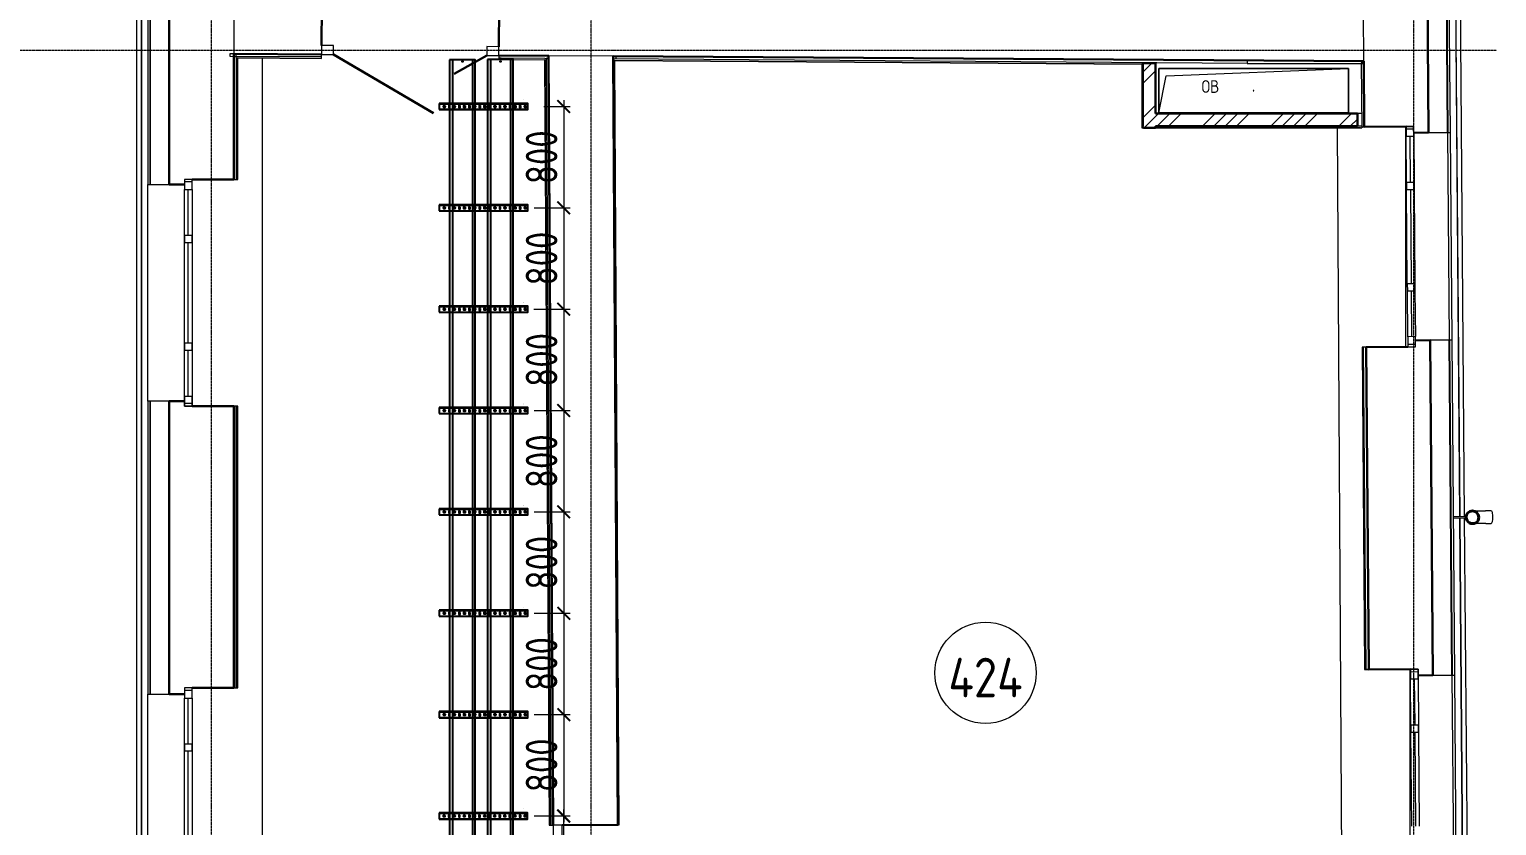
# Model space of a CAD drawing. Header units: millimetres. Extents: x -42533 to 645315, y 3457 to 82611.
# Drawn here: x 461013 to 472606, y 57067 to 63354 of the extents above; entities that cross this region are included whole.
import ezdxf
from ezdxf.enums import TextEntityAlignment as Align

# ---------------------------------------------------------------- set-up
doc = ezdxf.new("R2018")
doc.units = ezdxf.units.MM
doc.linetypes.add('ADSK_Линия сетки', pattern=[25, 20, -2.5, 0, -2.5])
for name, color, linetype in [('00_00_потолок_Панели из стали', 7, 'Continuous'), ('ЭОМ_Лотки авар.', 1, 'Continuous'), ('ЭОМ_Лотки рабочие', 5, 'Continuous')]:
    doc.layers.add(name, color=color, linetype=linetype)
for name, color, linetype, lineweight in [('_ Окна', 7, 'Continuous', 9), ('Аннотация', 7, 'Continuous', 18), ('Двери', 7, 'Continuous', 9), ('Обобщенные модели', 7, 'Continuous', 18), ('Окна', 7, 'Continuous', 9), ('Оси', 253, 'Continuous', 9), ('Перекрытие', 7, 'Continuous', 18), ('Стены наружные', 7, 'Continuous', 18), ('Стены несущие', 7, 'Continuous', 30), ('Стены отделка', 7, 'Continuous', 30), ('Стены штриховка', 7, 'Continuous', 9), ('ШТРИХОВКА', 252, 'Continuous', 15)]:
    doc.layers.add(name, color=color, linetype=linetype, lineweight=lineweight)
doc.layers.add('Линии', color=7, linetype='Continuous', lineweight=9, true_color=0x00a600)
doc.styles.add('GOST Common', font='GOST_Common.ttf', dxfattribs={"width": 0.9, "height": 350})
doc.styles.add('GOST Common_4', font='GOST_Common.ttf', dxfattribs={"width": 0.9, "height": 200})
doc.styles.get("Standard").update_dxf_attribs({"font": 'arial.ttf'})
doc.styles.add('М2', font='isocpeur.ttf', dxfattribs={"width": 0.8})
doc.dimstyles.new('М2-100', dxfattribs={"dimtxt": 250, "dimasz": 100, "dimexe": 50, "dimexo": 50, "dimgap": 50, "dimtad": 1, "dimdec": 0, "dimzin": 1, "dimtxsty": 'М2', "dimblk": 'ARCHTICK', "dimcen": 2.5, "dimdle": 50, "dimclre": 256, "dimclrt": 256, "dimadec": 0, "dimazin": 0, "dimtfac": 1, "dimtdec": 0, "dimtix": 1, "dimtmove": 1, "dimatfit": 3, "dimldrblk": 'NONE', "dimfxl": 1, "dimtolj": 1, "dimlwd": 9, "dimlwe": 9, "dimarcsym": 1})
pattern_1 = [(45, (591.94, 243.9), (-269.4077, 269.4077), []), (45, (681.74, 243.9), (-269.4077, 269.4077), []), (45, (771.54, 243.9), (-269.4077, 269.4077), []), (45, (861.35, 243.9), (-269.4077, 269.4077), [])]

# ---------------------------------------------------------------- blocks, each defined once
blk = doc.blocks.new('План 4 этажа')
at = {"layer": 'Стены штриховка', "lineweight": 9}
h = blk.add_hatch(dxfattribs=at)
h.set_pattern_fill('ANSI34', color=8, scale=20)
h.set_pattern_definition(pattern_1)
h.paths.add_polyline_path([(53721.235, 36261.696), (53815.235, 36261.696), (53815.235, 36770.482), (53715.235, 36770.482), (53715.235, 36273.696), (53721.235, 36273.696), (53721.235, 36263.696)])
h = blk.add_hatch(dxfattribs=at)
h.set_pattern_fill('ANSI34', color=8, scale=20)
h.set_pattern_definition(pattern_1)
h.paths.add_polyline_path([(55257.25, 36273.696), (55411.082, 36273.696), (55411.082, 36373.696), (53815.235, 36373.696), (53815.235, 36273.696), (55252.627, 36273.696)])
at = {"layer": '_ Окна', "color": 8, "lineweight": 18}
for p, q in [((55796.034, 36271.186), (55856.032, 36271.672)), ((55796.681, 36191.189), (55796.034, 36271.186)), ((55856.679, 36191.674), (55796.681, 36191.189)), ((55856.032, 36271.672), (55856.679, 36191.674)), ((46203.793, 35852.855), (46143.793, 35852.855)), ((46143.793, 35852.855), (46143.793, 35772.855)), ((46203.793, 35772.855), (46203.793, 35852.855)), ((55799.592, 35831.201), (55859.59, 35831.686)), ((55800.077, 35771.203), (55799.592, 35831.201)), ((55859.59, 35831.686), (55860.075, 35771.688)), ((46143.793, 35772.855), (46203.793, 35772.855)), ((55860.075, 35771.688), (55800.077, 35771.203)), ((46143.793, 35412.855), (46203.793, 35412.855)), ((46143.793, 35352.855), (46143.793, 35412.855)), ((46203.793, 35412.855), (46203.793, 35352.855)), ((46203.793, 35352.855), (46143.793, 35352.855)), ((55806.062, 35031.227), (55866.06, 35031.712)), ((55806.547, 34971.229), (55806.062, 35031.227)), ((55866.06, 35031.712), (55866.545, 34971.714)), ((55866.545, 34971.714), (55806.547, 34971.229)), ((46143.793, 34562.855), (46203.793, 34562.855)), ((46143.793, 34502.855), (46143.793, 34562.855)), ((46203.793, 34562.855), (46203.793, 34502.855)), ((55869.457, 34611.726), (55809.459, 34611.241)), ((55809.459, 34611.241), (55810.106, 34531.243)), ((55870.104, 34531.729), (55869.457, 34611.726)), ((46203.793, 34502.855), (46143.793, 34502.855)), ((55810.106, 34531.243), (55870.104, 34531.729)), ((46143.793, 34142.855), (46203.793, 34142.855)), ((46143.793, 34062.855), (46143.793, 34142.855)), ((46203.793, 34142.855), (46203.793, 34062.855)), ((46203.793, 34062.855), (46143.793, 34062.855)), ((55830.688, 31986.32), (55890.687, 31986.806)), ((55831.335, 31906.323), (55830.688, 31986.32)), ((55891.334, 31906.808), (55831.335, 31906.323)), ((55890.687, 31986.806), (55891.334, 31906.808)), ((46203.793, 31837.855), (46143.793, 31837.855)), ((46143.793, 31837.855), (46143.793, 31757.855)), ((46203.793, 31757.855), (46203.793, 31837.855)), ((46143.793, 31757.855), (46203.793, 31757.855)), ((55834.247, 31546.335), (55894.245, 31546.82)), ((55834.732, 31486.337), (55834.247, 31546.335)), ((55894.245, 31546.82), (55894.73, 31486.822)), ((55894.73, 31486.822), (55834.732, 31486.337)), ((46143.793, 31397.855), (46203.793, 31397.855)), ((46143.793, 31337.855), (46143.793, 31397.855)), ((46203.793, 31337.855), (46143.793, 31337.855)), ((46203.793, 31397.855), (46203.793, 31337.855))]:
    blk.add_line(p, q, dxfattribs=at)
at = {"layer": '_ Окна', "color": 8}
for p, q in [((55796.195, 36251.187), (55856.193, 36251.672)), ((55826.68, 36191.432), (55829.591, 35831.443)), ((46203.793, 35832.855), (46143.793, 35832.855)), ((46173.793, 35412.855), (46173.793, 35772.855)), ((55830.076, 35771.445), (55836.061, 35031.47)), ((46173.793, 34562.855), (46173.793, 35352.855)), ((55836.546, 34971.472), (55839.458, 34611.483)), ((55809.944, 34551.243), (55869.942, 34551.728)), ((46173.793, 34142.855), (46173.793, 34502.855)), ((46203.793, 34082.855), (46143.793, 34082.855)), ((55830.85, 31966.321), (55890.848, 31966.806)), ((55861.335, 31906.566), (55864.246, 31546.577)), ((46203.793, 31817.855), (46143.793, 31817.855)), ((46173.793, 31397.855), (46173.793, 31757.855)), ((55864.731, 31486.579), (55870.716, 30746.604)), ((46173.793, 30547.855), (46173.793, 31337.855))]:
    blk.add_line(p, q, dxfattribs=at)
at = {"layer": 'Двери', "color": 8}
for p, q in [((47227.558, 36910.224), (47227.093, 36840.225)), ((47322.556, 36909.593), (47227.558, 36910.224)), ((47322.091, 36839.595), (47322.556, 36909.593)), ((48532.529, 36901.562), (48532.064, 36831.564)), ((48627.527, 36900.932), (48532.529, 36901.562)), ((48627.062, 36830.933), (48627.527, 36900.932)), ((47227.093, 36840.225), (47322.091, 36839.595)), ((48532.064, 36831.564), (48627.062, 36830.933)), ((49127.862, 30755.519), (49057.863, 30755.1)), ((49057.863, 30755.1), (49058.431, 30660.102)), ((49128.43, 30660.52), (49127.862, 30755.519))]:
    blk.add_line(p, q, dxfattribs=at)
at = {"layer": 'Двери', "color": 8, "lineweight": 30}
for p, q in [((47322.091, 36839.595), (48111.45, 36376.845)), ((48532.064, 36831.564), (48275.614, 36685.763))]:
    blk.add_line(p, q, dxfattribs=at)
at = {"layer": 'Линии', "color": 8}
blk.add_circle((52473.272, 31957.037), 400, dxfattribs=at)
at = {"layer": 'Обобщенные модели', "color": 8}
for p, q in [((53841.505, 36378.902), (53841.505, 36728.902)), ((53841.505, 36728.902), (55341.505, 36728.902)), ((55341.505, 36728.902), (53841.505, 36728.902)), ((53841.505, 36728.902), (53841.505, 36378.902)), ((53841.505, 36378.902), (53899.838, 36670.568)), ((53899.838, 36670.568), (55341.505, 36728.902)), ((55341.505, 36728.902), (55341.505, 36378.902)), ((55341.505, 36378.902), (55341.505, 36728.902)), ((55341.505, 36378.902), (53841.505, 36378.902)), ((53841.505, 36378.902), (55341.505, 36378.902)), ((56150.973, 33188.956), (56148.398, 33188.935)), ((56148.479, 33178.936), (56151.054, 33178.956)), ((56270.11, 33189.92), (56170.972, 33189.118)), ((56171.053, 33179.118), (56270.191, 33179.92)), ((56466.75, 33236.512), (56424.247, 33236.168)), ((56425.056, 33136.171), (56467.559, 33136.515))]:
    blk.add_line(p, q, dxfattribs=at)
at = {"layer": 'Обобщенные модели', "color": 8, "flags": 128}
for points in [[(56333.62, 33235.435), (56334.89, 33235.445), (56337.553, 33235.467), (56340.43, 33235.49), (56343.514, 33235.515), (56346.802, 33235.541), (56350.288, 33235.57), (56353.966, 33235.599), (56357.831, 33235.631), (56361.876, 33235.663), (56366.096, 33235.697), (56370.482, 33235.733), (56375.029, 33235.77), (56379.728, 33235.808), (56384.573, 33235.847), (56389.556, 33235.887), (56394.668, 33235.929), (56399.901, 33235.971), (56405.248, 33236.014), (56410.699, 33236.058), (56416.246, 33236.103), (56421.88, 33236.149), (56424.247, 33236.168)], [(56425.056, 33136.171), (56419.388, 33136.125), (56413.804, 33136.08), (56408.312, 33136.036), (56402.921, 33135.992), (56397.639, 33135.949), (56392.475, 33135.908), (56387.438, 33135.867), (56382.535, 33135.827), (56377.774, 33135.789), (56373.163, 33135.751), (56368.709, 33135.715), (56364.419, 33135.681), (56360.301, 33135.647), (56356.36, 33135.615), (56352.603, 33135.585), (56349.037, 33135.556), (56345.666, 33135.529), (56342.496, 33135.503), (56339.533, 33135.479), (56336.78, 33135.457), (56334.428, 33135.438)]]:
    blk.add_lwpolyline(points, dxfattribs=at)
at = {"layer": 'Обобщенные модели', "color": 8}
for centre, radius, start, end in [((54591.505, 36553.902), 2.5, 0, 180), ((54591.505, 36553.902), 2.5, 180, 0), ((54591.505, 36553.902), 2.5, 60, 165), ((54591.505, 36553.902), 2.5, 195, 270), ((54591.505, 36553.902), 2.5, 300, 0), ((56321.008, 33185.331), 52, 0.4633819, 180.4633819), ((56321.008, 33185.331), 52, 180.4633819, 0.4633819)]:
    blk.add_arc(centre, radius, start, end, dxfattribs=at)
at = {"layer": 'Обобщенные модели', "color": 8, "lineweight": 40}
for start, end in [(0.4633819, 180.4633819), (180.4633819, 0.4633819)]:
    blk.add_arc((56321.008, 33185.331), 50, start, end, dxfattribs=at)
at = {"layer": 'Обобщенные модели', "color": 8}
for start_param, end_param in [(4.71238898, 6.283185307), (3.141592654, 4.71238898)]:
    blk.add_ellipse((56467.154, 33186.513), major_axis=(-0.404, 49.998), ratio=0.309016994, start_param=start_param, end_param=end_param, dxfattribs=at)
at = {"layer": 'Окна', "color": 8}
for p, q in [((55856.032, 36271.672), (55796.034, 36271.186)), ((55796.034, 36271.186), (55796.681, 36191.189)), ((55799.592, 35831.201), (55796.681, 36191.189)), ((55856.679, 36191.674), (55856.032, 36271.672)), ((55856.679, 36191.674), (55859.59, 35831.686)), ((46143.793, 35852.855), (46143.793, 35772.855)), ((46203.793, 35852.855), (46143.793, 35852.855)), ((46203.793, 35772.855), (46203.793, 35852.855)), ((55799.592, 35831.201), (55800.077, 35771.203)), ((55860.075, 35771.688), (55859.59, 35831.686)), ((46143.793, 35412.855), (46143.793, 35772.855)), ((46203.793, 35772.855), (46203.793, 35412.855)), ((55806.062, 35031.227), (55800.077, 35771.203)), ((55860.075, 35771.688), (55866.06, 35031.712)), ((46143.793, 35412.855), (46143.793, 35352.855)), ((46203.793, 35352.855), (46203.793, 35412.855)), ((46143.793, 34562.855), (46143.793, 35352.855)), ((46203.793, 35352.855), (46203.793, 34562.855)), ((55806.062, 35031.227), (55806.547, 34971.229)), ((55866.545, 34971.714), (55866.06, 35031.712)), ((55809.459, 34611.241), (55806.547, 34971.229)), ((55866.545, 34971.714), (55869.457, 34611.726)), ((46143.793, 34562.855), (46143.793, 34502.855)), ((46203.793, 34502.855), (46203.793, 34562.855)), ((55809.459, 34611.241), (55810.106, 34531.243)), ((55870.104, 34531.729), (55869.457, 34611.726)), ((46143.793, 34142.855), (46143.793, 34502.855)), ((46203.793, 34502.855), (46203.793, 34142.855)), ((55810.106, 34531.243), (55870.104, 34531.729)), ((46143.793, 34142.855), (46143.793, 34062.855)), ((46203.793, 34062.855), (46203.793, 34142.855)), ((46143.793, 34062.855), (46203.793, 34062.855)), ((55890.687, 31986.806), (55830.688, 31986.32)), ((55830.688, 31986.32), (55831.335, 31906.323)), ((55834.247, 31546.335), (55831.335, 31906.323)), ((55891.334, 31906.808), (55890.687, 31986.806)), ((55891.334, 31906.808), (55894.245, 31546.82)), ((46143.793, 31837.855), (46143.793, 31757.855)), ((46203.793, 31837.855), (46143.793, 31837.855)), ((46203.793, 31757.855), (46203.793, 31837.855)), ((46143.793, 31397.855), (46143.793, 31757.855)), ((46203.793, 31757.855), (46203.793, 31397.855)), ((55834.247, 31546.335), (55834.732, 31486.337)), ((55894.73, 31486.822), (55894.245, 31546.82)), ((55840.717, 30746.361), (55834.732, 31486.337)), ((55894.73, 31486.822), (55900.715, 30746.846)), ((46143.793, 31397.855), (46143.793, 31337.855)), ((46143.793, 30547.855), (46143.793, 31337.855)), ((46203.793, 31337.855), (46203.793, 31397.855)), ((46203.793, 31337.855), (46203.793, 30547.855))]:
    blk.add_line(p, q, dxfattribs=at)
at = {"layer": 'Оси', "color": 8, "linetype": 'ADSK_Линия сетки'}
for p, q in [((49356.505, -3353.101), (49356.505, 43685.833)), ((55856.505, -3353.101), (55856.505, 43685.833)), ((46356.505, -3353.101), (46356.505, 43019.489)), ((-10052.178, 36874.489), (56511.792, 36874.489))]:
    blk.add_line(p, q, dxfattribs=at)
at = {"layer": 'Перекрытие', "color": 8}
for p, q in [((46759.715, 20871.474), (46759.715, 36811.327)), ((53721.235, 36794.86), (53721.235, 36797.121)), ((55445.193, 36373.696), (55411.082, 36373.696)), ((55252.694, 36261.696), (55294.03, 28831.725)), ((55794.968, 34531.121), (55794.968, 36271.178)), ((55479.497, 34527.569), (55479.497, 34528.937)), ((55479.497, 34528.937), (55524.889, 34528.937)), ((55829.631, 31982.49), (55479.497, 31982.49)), ((55829.631, 30246.255), (55829.631, 31982.49))]:
    blk.add_line(p, q, dxfattribs=at)
at = {"layer": 'Стены наружные', "color": 8}
for p, q in [((56133.84, 43962.707), (56220.973, 33189.173)), ((56221.333, 33189.178), (56134.381, 43962.707)), ((56169.1, 43997.707), (56256.331, 33189.586)), ((45768.791, 28253.34), (45768.791, 39088.902)), ((45803.791, 39088.902), (45803.791, 28253.215)), ((45803.793, 28253.215), (45803.793, 39088.902)), ((56123.853, 36223.836), (56137.116, 34583.89)), ((56139.691, 34583.91), (56126.427, 36223.857)), ((56159.69, 34584.072), (56146.426, 36224.019)), ((45853.793, 34102.855), (45853.793, 35812.855)), ((56221.048, 33179.871), (56350.299, 17198.677)), ((56350.391, 17198.678), (56221.408, 33179.873)), ((56256.408, 33180.031), (56385.389, 17199.086)), ((56158.507, 31938.97), (56171.771, 30299.024)), ((56174.345, 30299.044), (56161.082, 31938.991)), ((56194.344, 30299.206), (56181.081, 31939.153)), ((45853.793, 30097.855), (45853.793, 31787.855))]:
    blk.add_line(p, q, dxfattribs=at)
at = {"layer": 'Стены несущие', "color": 8}
for p, q in [((46023.793, 35812.855), (46023.793, 43742.707)), ((55917.162, 43232.707), (55973.858, 36222.623)), ((47227.558, 36910.224), (47229.615, 37220.217)), ((48629.584, 37210.925), (48627.527, 36900.932)), ((46533.793, 36845.159), (46533.793, 35852.855)), ((46533.793, 36844.827), (47227.093, 36840.225)), ((47227.093, 36840.225), (47227.093, 36840.225)), ((49021.825, 36828.313), (48627.062, 36830.933)), ((49021.571, 36828.315), (49057.863, 30755.1)), ((49057.863, 30755.1), (49021.69, 36808.313)), ((49531.6, 36824.929), (55461.863, 36785.567)), ((49531.6, 36824.929), (49567.854, 30758.148)), ((53715.235, 36770.482), (53715.235, 36273.696)), ((53815.235, 36770.482), (53715.235, 36770.482)), ((53815.235, 36373.696), (53815.235, 36770.482)), ((55461.863, 36785.567), (55466.045, 36268.518)), ((55411.082, 36373.696), (53815.235, 36373.696)), ((55411.082, 36273.696), (55411.082, 36373.696)), ((53715.235, 36273.696), (53721.235, 36273.696)), ((53721.235, 36261.696), (53815.235, 36261.696)), ((53815.235, 36273.696), (55411.082, 36273.696)), ((53815.235, 36261.696), (53815.235, 36273.696)), ((55466.045, 36268.518), (55796.034, 36271.186)), ((55856.436, 36221.673), (55973.858, 36222.623)), ((46203.793, 35852.855), (46533.793, 35852.855)), ((46023.793, 35812.855), (46143.793, 35812.855)), ((55989.696, 34582.697), (55869.7, 34581.727)), ((55987.129, 34581.677), (55989.704, 34581.697)), ((55987.129, 34581.677), (56008.512, 31937.757)), ((55989.704, 34581.697), (55989.696, 34582.697)), ((55810.106, 34531.243), (55480.117, 34528.574)), ((55480.117, 34528.574), (55500.699, 31983.652)), ((55870.112, 34530.729), (55870.104, 34531.729)), ((46143.793, 34102.855), (46023.793, 34102.855)), ((46023.793, 34102.855), (46023.793, 31787.855)), ((46533.793, 34062.855), (46203.793, 34062.855)), ((46533.793, 31837.855), (46533.793, 34062.855)), ((55500.699, 31983.652), (55830.688, 31986.32)), ((55891.091, 31936.807), (56008.512, 31937.757)), ((46023.793, 31787.855), (46143.793, 31787.855)), ((46203.793, 31837.855), (46533.793, 31837.855)), ((49127.862, 30755.519), (49567.854, 30758.148))]:
    blk.add_line(p, q, dxfattribs=at)
at = {"layer": 'Стены отделка', "color": 8, "lineweight": 9}
for p, q in [((56123.853, 36223.836), (56061.829, 43892.707)), ((56064.404, 43892.707), (56126.427, 36223.857)), ((56146.427, 36224.019), (56084.243, 43912.707)), ((45853.793, 39088.902), (45853.793, 35812.855)), ((46503.793, 36845.026), (46503.66, 36825.027)), ((46503.66, 36825.027), (46553.793, 36824.694)), ((46533.793, 36844.827), (46503.793, 36845.026)), ((46553.793, 36845.159), (46533.793, 36845.159)), ((46553.793, 36814.694), (46553.793, 36845.159)), ((46565.793, 36812.614), (47226.881, 36808.226)), ((46565.793, 35852.855), (46565.793, 36812.614)), ((47226.881, 36808.226), (47226.96, 36820.226)), ((47226.96, 36820.226), (47227.093, 36840.225)), ((48626.93, 36810.934), (48626.85, 36798.934)), ((48626.85, 36798.934), (48989.76, 36796.525)), ((48627.062, 36830.933), (48626.93, 36810.934)), ((48646.929, 36810.801), (48626.93, 36810.934)), ((48627.062, 36830.933), (48627.062, 36830.933)), ((48989.76, 36796.525), (49025.864, 30754.909)), ((48991.688, 36808.512), (49021.692, 36808.313)), ((49001.691, 36808.194), (49001.689, 36808.446)), ((49021.69, 36808.313), (49001.691, 36808.194)), ((49021.692, 36808.313), (49021.825, 36828.313)), ((49551.6, 36824.92), (49531.601, 36824.8)), ((54544.005, 36768.902), (49531.718, 36805.192)), ((49579.854, 30758.22), (49543.79, 36793.104)), ((49543.79, 36793.104), (53709.235, 36762.946)), ((49551.853, 36825.047), (49551.708, 36805.047)), ((54544.15, 36788.902), (49551.853, 36825.047)), ((53709.235, 36762.946), (53709.235, 36263.696)), ((53721.235, 36273.696), (53721.235, 36774.859)), ((55461.65, 36788.902), (54541.65, 36788.902)), ((54541.65, 36788.902), (54541.65, 36768.902)), ((54541.65, 36768.902), (55461.65, 36768.902)), ((54544.005, 36768.902), (54544.15, 36788.902)), ((55461.968, 36772.567), (55441.969, 36772.405)), ((55441.969, 36772.405), (55446.099, 36261.696)), ((55461.65, 36768.902), (55461.65, 36788.902)), ((53711.235, 36261.696), (53721.235, 36261.696)), ((53815.235, 36261.696), (55446.099, 36261.696)), ((55446.002, 36273.696), (55411.082, 36273.696)), ((55446.053, 36267.356), (55466.053, 36267.518)), ((55466.053, 36267.518), (55466.045, 36268.518)), ((55973.858, 36222.623), (56123.853, 36223.836)), ((56126.427, 36223.857), (56146.427, 36224.019)), ((46533.793, 35852.855), (46565.793, 35852.855)), ((45853.793, 35812.855), (45873.793, 35812.855)), ((45873.793, 35812.855), (46023.793, 35812.855)), ((55987.121, 34582.677), (55987.129, 34581.677)), ((56137.116, 34583.89), (55989.696, 34582.697)), ((56158.507, 31938.97), (56137.116, 34583.89)), ((56159.69, 34584.072), (56139.691, 34583.91)), ((56139.691, 34583.91), (56161.082, 31938.991)), ((56181.081, 31939.153), (56159.69, 34584.072)), ((55480.117, 34528.574), (55448.118, 34528.316)), ((55448.118, 34528.316), (55468.7, 31983.393)), ((55480.708, 31982.49), (55460.117, 34528.413)), ((45873.793, 34102.855), (45853.793, 34102.855)), ((45853.793, 34102.855), (45853.793, 31787.855)), ((46023.793, 34102.855), (45873.793, 34102.855)), ((46565.793, 34062.855), (46533.793, 34062.855)), ((46565.793, 31837.855), (46565.793, 34062.855)), ((55468.7, 31983.393), (55480.7, 31983.49)), ((55480.708, 31982.49), (55500.707, 31982.652)), ((55500.707, 31982.652), (55500.699, 31983.652)), ((56008.512, 31937.757), (56158.507, 31938.97)), ((56161.082, 31938.991), (56181.081, 31939.153)), ((45853.793, 31787.855), (45873.793, 31787.855)), ((45873.793, 31787.855), (46023.793, 31787.855)), ((46533.793, 31837.855), (46565.793, 31837.855)), ((49025.864, 30754.909), (49057.863, 30755.1)), ((49567.854, 30758.148), (49579.854, 30758.22))]:
    blk.add_line(p, q, dxfattribs=at)
at = {"layer": 'Стены штриховка', "color": 8}
for p, q in [((45873.793, 35812.855), (45873.793, 39088.902)), ((45873.793, 39088.902), (45873.793, 35812.855)), ((46533.793, 37224.835), (46533.793, 36845.159)), ((55461.863, 36785.567), (55458.789, 37165.596)), ((47226.96, 36820.226), (46553.793, 36824.694)), ((46553.793, 36814.694), (46553.793, 35852.855)), ((46563.793, 36814.627), (47226.894, 36810.226)), ((46563.793, 35852.855), (46563.793, 36814.627)), ((47226.96, 36820.226), (47226.96, 36820.226)), ((48626.863, 36800.934), (48991.748, 36798.512)), ((48991.688, 36808.512), (48646.929, 36810.801)), ((48991.748, 36798.512), (49027.864, 30754.921)), ((49001.691, 36808.194), (49037.864, 30754.981)), ((49531.6, 36824.929), (49021.825, 36828.313)), ((49577.854, 30758.208), (49541.778, 36795.119)), ((49541.778, 36795.119), (53711.235, 36764.931)), ((53711.235, 36764.931), (53711.235, 36261.696)), ((53709.235, 36263.696), (53709.235, 36261.696)), ((53721.235, 36263.696), (53709.235, 36263.696)), ((53709.235, 36261.696), (53711.235, 36261.696)), ((53815.235, 36263.696), (55436.083, 36263.696)), ((55436.083, 36263.696), (55436.099, 36261.696)), ((55450.118, 34528.332), (55470.7, 31983.409)), ((45873.793, 31787.855), (45873.793, 34102.855)), ((45873.793, 34102.855), (45873.793, 31787.855)), ((46553.793, 31837.855), (46553.793, 34062.855)), ((46563.793, 31837.855), (46563.793, 34062.855))]:
    blk.add_line(p, q, dxfattribs=at)
at = {"layer": 'Аннотация', "color": 8, "lineweight": 9, "line_spacing_factor": 1.022766}
for s, insert, char_height, width, attachment_point, style in [('\\pxt3.6,7.2,10.8,14.4,18,21.6,25.2,28.8,32.4,36,39.6,43.2,46.8,50.4,54,57.6,61.2,64.8,68.4,72,75.6,79.2,82.8,86.4,90,93.6,97.2,100.8,104.4,108,111.6,115.2;{ОВ}', (54180.3, 36636.661), 100, 156.348, 1, 'GOST Common_4'), ('424', (52473.272, 31920.089), 312.5, 520.21112, 5, 'GOST Common')]:
    blk.add_mtext(s, dxfattribs=dict(at, insert=insert, char_height=char_height, width=width, attachment_point=attachment_point, style=style))
blk = doc.blocks.new('*U1518')
at = {"color": 0, "linetype": 'Continuous', "lineweight": 25}
for p, q in [((-79, -25024), (-79, 0)), ((79, -25024), (79, 0))]:
    blk.add_line(p, q, dxfattribs=at)
blk.add_lwpolyline([(101, -25024), (101, 0), (-101, 0), (-101, -25024)], close=True, dxfattribs=at)
at = {"color": 0, "linetype": 'ByBlock', "lineweight": -2}
blk.add_circle((0, -25010), 3.5, dxfattribs=at)
at = {"color": 0, "flags": 9}
for tag, p in [('АРТИКУЛ', (-60, -12)), ('НАИМЕНОВАНИЕ', (-59, -7)), ('ПРИМЕЧАНИЕ', (-59, -17))]:
    blk.add_attdef(tag, text='', height=2.5, dxfattribs=at).set_placement(p, align=Align.TOP_LEFT)
at = {"color": 0, "lineweight": 30, "flags": 104}
for tag, p in [('ВЫСОТА', (-60, -21)), ('ДЛИНА', (-60, -36)), ('ШИРИНА', (-59, -25)), ('ТОЛЩИНА', (-59, -31))]:
    blk.add_attdef(tag, text='', height=2.5, dxfattribs=at).set_placement(p, align=Align.TOP_LEFT)
blk = doc.blocks.new('*U1511')
at = {"color": 0, "linetype": 'Continuous', "lineweight": 25}
for p, q in [((-79, -24729), (-79, 0)), ((79, -24729), (79, 0))]:
    blk.add_line(p, q, dxfattribs=at)
blk.add_lwpolyline([(101, -24729), (101, 0), (-101, 0), (-101, -24729)], close=True, dxfattribs=at)
at = {"color": 0, "linetype": 'ByBlock', "lineweight": -2}
blk.add_circle((0, -24716), 3.5, dxfattribs=at)
at = {"color": 0, "flags": 9}
for tag, p in [('АРТИКУЛ', (-60, -12)), ('НАИМЕНОВАНИЕ', (-59, -7)), ('ПРИМЕЧАНИЕ', (-59, -17))]:
    blk.add_attdef(tag, text='', height=2.5, dxfattribs=at).set_placement(p, align=Align.TOP_LEFT)
at = {"color": 0, "lineweight": 30, "flags": 104}
for tag, p in [('ВЫСОТА', (-60, -21)), ('ДЛИНА', (-60, -36)), ('ШИРИНА', (-59, -25)), ('ТОЛЩИНА', (-59, -31))]:
    blk.add_attdef(tag, text='', height=2.5, dxfattribs=at).set_placement(p, align=Align.TOP_LEFT)
blk = doc.blocks.new('*U45')
at = {"color": 0, "linetype": 'ByBlock', "lineweight": -2}
for points in [[(24, -700), (24, 0), (-24, 0), (-24, -700)], [(-22, -700), (-22, 0)], [(22, -700), (22, 0)], [(-24, -700), (24, -700)]]:
    blk.add_lwpolyline(points, dxfattribs=at)
at = {"color": 254, "transparency": 33554483}
blk.add_lwpolyline([(0, 1), (0, -2)], dxfattribs=at)
at = {"color": 0, "linetype": 'ByBlock', "lineweight": -2}
for points in [[(-7, -55, 0.345739), (-7, -65), (7, -65, 0.345739), (7, -55)], [(-5, -13), (-5, -27, 0.345739), (5, -27), (5, -13, 0.345739)], [(-5, -93), (-5, -107, 0.345739), (5, -107), (5, -93, 0.345739)], [(-7, -135, 0.345739), (-7, -145), (7, -145, 0.345739), (7, -135)], [(-7, -215, 0.345739), (-7, -225), (7, -225, 0.345739), (7, -215)], [(-5, -173), (-5, -187, 0.345739), (5, -187), (5, -173, 0.345739)], [(-7, -295, 0.345739), (-7, -305), (7, -305, 0.345739), (7, -295)], [(-5, -253), (-5, -267, 0.345739), (5, -267), (5, -253, 0.345739)], [(-5, -333), (-5, -347, 0.345739), (5, -347), (5, -333, 0.345739)], [(-7, -375, 0.345739), (-7, -385), (7, -385, 0.345739), (7, -375)], [(-7, -455, 0.345739), (-7, -465), (7, -465, 0.345739), (7, -455)], [(-5, -413), (-5, -427, 0.345739), (5, -427), (5, -413, 0.345739)], [(-7, -535, 0.345739), (-7, -545), (7, -545, 0.345739), (7, -535)], [(-5, -493), (-5, -507, 0.345739), (5, -507), (5, -493, 0.345739)], [(-5, -573), (-5, -587, 0.345739), (5, -587), (5, -573, 0.345739)], [(-7, -615, 0.345739), (-7, -625), (7, -625, 0.345739), (7, -615)], [(-5, -653), (-5, -667, 0.345739), (5, -667), (5, -653, 0.345739)]]:
    blk.add_lwpolyline(points, format="xyb", close=True, dxfattribs=at)
at = {"flags": 9}
for tag, p in [('АРТИКУЛ', (-59, -24)), ('НАИМЕНОВАНИЕ', (-58, -19)), ('ПРИМЕЧАНИЕ', (-58, -31))]:
    blk.add_attdef(tag, p, '', height=2.5, dxfattribs=at)
at = {"lineweight": 30, "flags": 104}
blk.add_attdef('ДЛИНА', text='', height=2.5, dxfattribs=at).set_placement((-58, -35), align=Align.TOP_LEFT)
blk = doc.blocks.new('_ArchTick')
at = {"color": 0, "linetype": 'ByBlock', "lineweight": 70, "const_width": 0.15}
blk.add_lwpolyline([(-0.5, -0.5), (0.5, 0.5)], dxfattribs=at)
blk = doc.blocks.new('*D1664')
at = {"layer": '00_00_потолок_Панели из стали', "color": 0, "lineweight": 9, "transparency": 16777216}
blk.add_line((465233, 57193), (465233, 56293), dxfattribs=at)
at = {"layer": '00_00_потолок_Панели из стали', "lineweight": 9, "transparency": 16777216}
for p, q in [((465078, 57143), (465283, 57143)), ((465000, 56343), (465283, 56343))]:
    blk.add_line(p, q, dxfattribs=at)
at = {"layer": 'Defpoints', "color": 0, "transparency": 16777216}
for p in [(465028, 57143), (464950, 56343), (465233, 56343)]:
    blk.add_point(p, dxfattribs=at)
at = {"layer": '00_00_потолок_Панели из стали', "color": 0, "lineweight": 9, "transparency": 16777216, "xscale": 100, "yscale": 100, "zscale": 100}
for p, rotation in [((465233, 57143), 90), ((465233, 56343), 270)]:
    blk.add_blockref('_ArchTick', p, dxfattribs=dict(at, rotation=rotation))
at = {"layer": '00_00_потолок_Панели из стали', "transparency": 16777216, "insert": (465058, 56743), "char_height": 250, "attachment_point": 5, "rotation": 90, "style": 'М2'}
blk.add_mtext('\\A1;800', dxfattribs=at)
blk = doc.blocks.new('_None')
blk = doc.blocks.new('*D1683')
at = {"layer": '00_00_потолок_Панели из стали', "color": 0, "lineweight": 9, "transparency": 16777216}
blk.add_line((465235, 58793), (465235, 57893), dxfattribs=at)
at = {"layer": '00_00_потолок_Панели из стали', "lineweight": 9, "transparency": 16777216}
for p, q in [((465079, 58743), (465285, 58743)), ((465001, 57943), (465285, 57943))]:
    blk.add_line(p, q, dxfattribs=at)
at = {"layer": 'Defpoints', "color": 0, "transparency": 16777216}
for p in [(465029, 58743), (464951, 57943), (465235, 57943)]:
    blk.add_point(p, dxfattribs=at)
at = {"layer": '00_00_потолок_Панели из стали', "color": 0, "lineweight": 9, "transparency": 16777216, "xscale": 100, "yscale": 100, "zscale": 100}
for p, rotation in [((465235, 58743), 90), ((465235, 57943), 270)]:
    blk.add_blockref('_ArchTick', p, dxfattribs=dict(at, rotation=rotation))
at = {"layer": '00_00_потолок_Панели из стали', "transparency": 16777216, "insert": (465060, 58343), "char_height": 250, "attachment_point": 5, "rotation": 90, "style": 'М2'}
blk.add_mtext('\\A1;800', dxfattribs=at)
blk = doc.blocks.new('*D1684')
at = {"layer": '00_00_потолок_Панели из стали', "color": 0, "lineweight": 9, "transparency": 16777216}
blk.add_line((465235, 57993), (465235, 57093), dxfattribs=at)
at = {"layer": '00_00_потолок_Панели из стали', "lineweight": 9, "transparency": 16777216}
for p, q in [((465079, 57943), (465285, 57943)), ((465001, 57143), (465285, 57143))]:
    blk.add_line(p, q, dxfattribs=at)
at = {"layer": 'Defpoints', "color": 0, "transparency": 16777216}
for p in [(465029, 57943), (464951, 57143), (465235, 57143)]:
    blk.add_point(p, dxfattribs=at)
at = {"layer": '00_00_потолок_Панели из стали', "color": 0, "lineweight": 9, "transparency": 16777216, "xscale": 100, "yscale": 100, "zscale": 100}
for p, rotation in [((465235, 57943), 90), ((465235, 57143), 270)]:
    blk.add_blockref('_ArchTick', p, dxfattribs=dict(at, rotation=rotation))
at = {"layer": '00_00_потолок_Панели из стали', "transparency": 16777216, "insert": (465060, 57543), "char_height": 250, "attachment_point": 5, "rotation": 90, "style": 'М2'}
blk.add_mtext('\\A1;800', dxfattribs=at)
blk = doc.blocks.new('*D1686')
at = {"layer": '00_00_потолок_Панели из стали', "lineweight": 9, "transparency": 16777216}
for p, q in [((464999, 61144), (465285, 61144)), ((465001, 60344), (465285, 60344))]:
    blk.add_line(p, q, dxfattribs=at)
at = {"layer": '00_00_потолок_Панели из стали', "color": 0, "lineweight": 9, "transparency": 16777216}
blk.add_line((465235, 61194), (465235, 60294), dxfattribs=at)
at = {"layer": 'Defpoints', "color": 0, "transparency": 16777216}
for p in [(464949, 61144), (464951, 60344), (465235, 60344)]:
    blk.add_point(p, dxfattribs=at)
at = {"layer": '00_00_потолок_Панели из стали', "color": 0, "lineweight": 9, "transparency": 16777216, "xscale": 100, "yscale": 100, "zscale": 100}
for p, rotation in [((465235, 61144), 90), ((465235, 60344), 270)]:
    blk.add_blockref('_ArchTick', p, dxfattribs=dict(at, rotation=rotation))
at = {"layer": '00_00_потолок_Панели из стали', "transparency": 16777216, "insert": (465060, 60744), "char_height": 250, "attachment_point": 5, "rotation": 90, "style": 'М2'}
blk.add_mtext('\\A1;800', dxfattribs=at)
blk = doc.blocks.new('*D1687')
at = {"layer": '00_00_потолок_Панели из стали', "lineweight": 9, "transparency": 16777216}
for p, q in [((465002, 60344), (465285, 60344)), ((465001, 59544), (465285, 59544))]:
    blk.add_line(p, q, dxfattribs=at)
at = {"layer": '00_00_потолок_Панели из стали', "color": 0, "lineweight": 9, "transparency": 16777216}
blk.add_line((465235, 60394), (465235, 59494), dxfattribs=at)
at = {"layer": 'Defpoints', "color": 0, "transparency": 16777216}
for p in [(464952, 60344), (464951, 59544), (465235, 59544)]:
    blk.add_point(p, dxfattribs=at)
at = {"layer": '00_00_потолок_Панели из стали', "color": 0, "lineweight": 9, "transparency": 16777216, "xscale": 100, "yscale": 100, "zscale": 100}
for p, rotation in [((465235, 60344), 90), ((465235, 59544), 270)]:
    blk.add_blockref('_ArchTick', p, dxfattribs=dict(at, rotation=rotation))
at = {"layer": '00_00_потолок_Панели из стали', "transparency": 16777216, "insert": (465060, 59944), "char_height": 250, "attachment_point": 5, "rotation": 90, "style": 'М2'}
blk.add_mtext('\\A1;800', dxfattribs=at)
blk = doc.blocks.new('*D1688')
at = {"layer": '00_00_потолок_Панели из стали', "color": 0, "lineweight": 9, "transparency": 16777216}
blk.add_line((465235, 59594), (465235, 58693), dxfattribs=at)
at = {"layer": '00_00_потолок_Панели из стали', "lineweight": 9, "transparency": 16777216}
for p, q in [((465079, 59544), (465285, 59544)), ((465001, 58743), (465285, 58743))]:
    blk.add_line(p, q, dxfattribs=at)
at = {"layer": 'Defpoints', "color": 0, "transparency": 16777216}
for p in [(465029, 59544), (464951, 58743), (465235, 58743)]:
    blk.add_point(p, dxfattribs=at)
at = {"layer": '00_00_потолок_Панели из стали', "color": 0, "lineweight": 9, "transparency": 16777216, "xscale": 100, "yscale": 100, "zscale": 100}
for p, rotation in [((465235, 59544), 90), ((465235, 58743), 270)]:
    blk.add_blockref('_ArchTick', p, dxfattribs=dict(at, rotation=rotation))
at = {"layer": '00_00_потолок_Панели из стали', "transparency": 16777216, "insert": (465060, 59143), "char_height": 250, "attachment_point": 5, "rotation": 90, "style": 'М2'}
blk.add_mtext('\\A1;800', dxfattribs=at)
blk = doc.blocks.new('*D1524')
at = {"layer": '00_00_потолок_Панели из стали', "lineweight": 9, "transparency": 16777216}
for p, q in [((465001, 61944), (465285, 61944)), ((465001, 61144), (465285, 61144))]:
    blk.add_line(p, q, dxfattribs=at)
at = {"layer": '00_00_потолок_Панели из стали', "color": 0, "lineweight": 9, "transparency": 16777216}
blk.add_line((465235, 61994), (465235, 61094), dxfattribs=at)
at = {"layer": 'Defpoints', "color": 0, "transparency": 16777216}
for p in [(464951, 61944), (464951, 61144), (465235, 61144)]:
    blk.add_point(p, dxfattribs=at)
at = {"layer": '00_00_потолок_Панели из стали', "color": 0, "lineweight": 9, "transparency": 16777216, "xscale": 100, "yscale": 100, "zscale": 100}
for p, rotation in [((465235, 61944), 90), ((465235, 61144), 270)]:
    blk.add_blockref('_ArchTick', p, dxfattribs=dict(at, rotation=rotation))
at = {"layer": '00_00_потолок_Панели из стали', "transparency": 16777216, "insert": (465060, 61544), "char_height": 250, "attachment_point": 5, "rotation": 90, "style": 'М2'}
blk.add_mtext('\\A1;800', dxfattribs=at)
blk = doc.blocks.new('*D1525')
at = {"layer": '00_00_потолок_Панели из стали', "lineweight": 9, "transparency": 16777216}
for p, q in [((465079, 62744), (465285, 62744)), ((465001, 61944), (465285, 61944))]:
    blk.add_line(p, q, dxfattribs=at)
at = {"layer": '00_00_потолок_Панели из стали', "color": 0, "lineweight": 9, "transparency": 16777216}
blk.add_line((465235, 62794), (465235, 61894), dxfattribs=at)
at = {"layer": 'Defpoints', "color": 0, "transparency": 16777216}
for p in [(465029, 62744), (464951, 61944), (465235, 61944)]:
    blk.add_point(p, dxfattribs=at)
at = {"layer": '00_00_потолок_Панели из стали', "color": 0, "lineweight": 9, "transparency": 16777216, "xscale": 100, "yscale": 100, "zscale": 100}
for p, rotation in [((465235, 62744), 90), ((465235, 61944), 270)]:
    blk.add_blockref('_ArchTick', p, dxfattribs=dict(at, rotation=rotation))
at = {"layer": '00_00_потолок_Панели из стали', "transparency": 16777216, "insert": (465060, 62344), "char_height": 250, "attachment_point": 5, "rotation": 90, "style": 'М2'}
blk.add_mtext('\\A1;800', dxfattribs=at)

msp = doc.modelspace()

# ---------------------------------------------------------------- block references
at = {"layer": 'ШТРИХОВКА'}
msp.add_blockref('План 4 этажа', (416094.2, 26315.8), dxfattribs=at)
at = {"layer": 'ЭОМ_Лотки авар.', "color": 1, "rotation": 180}
msp.add_blockref('*U1511', (464434.7, 38385), dxfattribs=at)
at = {"layer": 'ЭОМ_Лотки рабочие', "rotation": 180}
msp.add_blockref('*U1518', (464734.2, 38090.4), dxfattribs=at)
at = {"layer": 'ЭОМ_Лотки рабочие'}
ref = msp.add_blockref('*U45', (464951.3, 62744.3), dxfattribs=dict(at, rotation=270))
lines = msp.add_mtext('700 мм', dxfattribs={"layer": '0', "insert": (464916.7, 62802), "char_height": 2.5, "attachment_point": 1, "rotation": 270})
ref.add_attrib('ДЛИНА', '', (464916.7, 62802), dxfattribs={"flags": 2}).embed_mtext(lines)
ref = msp.add_blockref('*U45', (464951.3, 61944.1), dxfattribs=dict(at, rotation=270))
lines = msp.add_mtext('700 мм', dxfattribs={"layer": '0', "insert": (464916.7, 62001.8), "char_height": 2.5, "attachment_point": 1, "rotation": 270})
ref.add_attrib('ДЛИНА', '', (464916.7, 62001.8), dxfattribs={"flags": 2}).embed_mtext(lines)
ref = msp.add_blockref('*U45', (464951.3, 61143.9), dxfattribs=dict(at, rotation=270))
lines = msp.add_mtext('700 мм', dxfattribs={"layer": '0', "insert": (464916.7, 61201.6), "char_height": 2.5, "attachment_point": 1, "rotation": 270})
ref.add_attrib('ДЛИНА', '', (464916.7, 61201.6), dxfattribs={"flags": 2}).embed_mtext(lines)
ref = msp.add_blockref('*U45', (464951.3, 60343.7), dxfattribs=dict(at, rotation=270))
lines = msp.add_mtext('700 мм', dxfattribs={"layer": '0', "insert": (464916.7, 60401.4), "char_height": 2.5, "attachment_point": 1, "rotation": 270})
ref.add_attrib('ДЛИНА', '', (464916.7, 60401.4), dxfattribs={"flags": 2}).embed_mtext(lines)
ref = msp.add_blockref('*U45', (464951.3, 59543.5), dxfattribs=dict(at, rotation=270))
lines = msp.add_mtext('700 мм', dxfattribs={"layer": '0', "insert": (464916.7, 59601.2), "char_height": 2.5, "attachment_point": 1, "rotation": 270})
ref.add_attrib('ДЛИНА', '', (464916.7, 59601.2), dxfattribs={"flags": 2}).embed_mtext(lines)
ref = msp.add_blockref('*U45', (464951.3, 58743.3), dxfattribs=dict(at, rotation=270))
lines = msp.add_mtext('700 мм', dxfattribs={"layer": '0', "insert": (464916.7, 58801), "char_height": 2.5, "attachment_point": 1, "rotation": 270})
ref.add_attrib('ДЛИНА', '', (464916.7, 58801), dxfattribs={"flags": 2}).embed_mtext(lines)
ref = msp.add_blockref('*U45', (464951.3, 57943.1), dxfattribs=dict(at, rotation=270))
lines = msp.add_mtext('700 мм', dxfattribs={"layer": '0', "insert": (464916.7, 58000.8), "char_height": 2.5, "attachment_point": 1, "rotation": 270})
ref.add_attrib('ДЛИНА', '', (464916.7, 58000.8), dxfattribs={"flags": 2}).embed_mtext(lines)
ref = msp.add_blockref('*U45', (464949.9, 57142.9), dxfattribs=dict(at, rotation=270))
lines = msp.add_mtext('700 мм', dxfattribs={"layer": '0', "insert": (464915.3, 57200.6), "char_height": 2.5, "attachment_point": 1, "rotation": 270})
ref.add_attrib('ДЛИНА', '', (464915.3, 57200.6), dxfattribs={"flags": 2}).embed_mtext(lines)

# ---------------------------------------------------------------- dimensions: what is measured, and where the dimension line sits
at = {"layer": '00_00_потолок_Панели из стали'}
for base, p1, p2, picture, middle in [((465234.7, 61944.1), (465029, 62744.3), (464951.3, 61944.1), '*D1525', (465059.7, 62344.2)), ((465234.7, 61143.9), (464951.3, 61944.1), (464951.3, 61143.9), '*D1524', (465059.7, 61544)), ((465234.7, 60343.7), (464949.1, 61143.9), (464951.3, 60343.7), '*D1686', (465059.7, 60743.8)), ((465234.7, 59543.5), (464951.9, 60343.7), (464951.3, 59543.5), '*D1687', (465059.7, 59943.6)), ((465234.7, 58743.3), (465029, 59543.5), (464951.3, 58743.3), '*D1688', (465059.7, 59143.4)), ((465234.7, 57943.1), (465029, 58743.3), (464951.3, 57943.1), '*D1683', (465059.7, 58343.2)), ((465234.7, 57142.9), (465029, 57943.1), (464951.3, 57142.9), '*D1684', (465059.7, 57543)), ((465233.3, 56342.7), (465027.6, 57142.9), (464949.9, 56342.7), '*D1664', (465058.3, 56742.8))]:
    dim = msp.add_linear_dim(base=base, p1=p1, p2=p2, angle=90, dimstyle='М2-100', dxfattribs=at)
    dim.commit()
    dim.dimension.update_dxf_attribs({"geometry": picture, "text_midpoint": middle})

doc.saveas('drawing.dxf')
